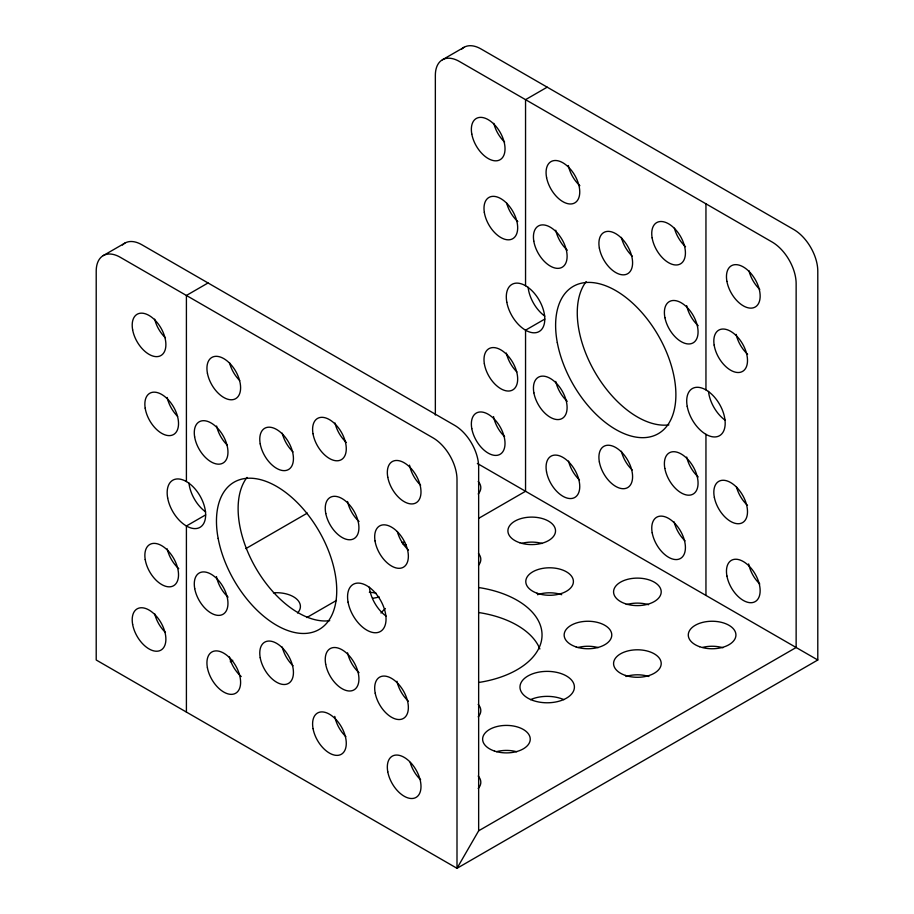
<?xml version="1.0" encoding="UTF-8"?>
<svg xmlns="http://www.w3.org/2000/svg" width="914" height="914" viewBox="0 0 914 914"><rect width="100%" height="100%" fill="white"/><g stroke="black" fill="none" stroke-linecap="round" stroke-linejoin="round"><path stroke-width="1.37" d="M122.453 244.998A34.012 19.64 60 0 1 141.91 244.781L454.589 425.307A34.012 19.64 60 0 1 478.65 466.963L478.65 830.803L457 868.3L96.21 659.999L96.21 271.161A34.012 19.64 60 0 1 120.26 257.28L432.95 437.806A34.012 19.64 60 0 1 457 479.462L457 868.3L817.79 659.999L817.79 271.161A34.012 19.64 60 0 0 793.74 229.505L481.05 48.979A34.012 19.64 60 0 0 461.593 49.196M103.259 255.589L124.898 243.101M442.399 59.787L464.049 47.288M208.049 282.963L186.41 295.462L186.41 481.552M547.2 87.161L525.55 99.66L525.55 285.751M205.65 514.879L186.41 525.984L186.41 712.075M544.79 319.077L525.55 330.183L525.55 491.275L478.639 518.364M245.843 548.617L307.367 513.085M230.271 661.747L232.75 660.319M306.818 617.556L336.443 600.452M478.65 830.803L796.14 647.5L796.14 283.66A34.012 19.64 60 0 0 772.09 242.004L459.411 61.478A34.012 19.64 60 0 0 435.35 75.359L435.35 415.047M477.359 463.455L817.79 659.999M705.951 203.811L705.951 389.901M705.951 434.333L705.951 595.425M359.031 521.494A23.81 13.744 60 0 1 347.537 501.489M386.039 616.07A27.214 15.709 60 0 1 369.359 587.188M241.227 676.554A23.81 13.744 60 0 1 229.403 656.903M228.077 597.116A23.81 13.744 60 0 1 216.458 576.574M227.175 445.038A23.81 13.744 60 0 1 216.607 426.027M408.467 550.045A23.81 13.744 60 0 1 397.327 531.525M346.395 442.513A23.81 13.744 60 0 1 334.992 422.965M239.708 380.544A23.81 13.744 60 0 1 229.494 362.664M408.364 701.164A23.81 13.744 60 0 1 396.962 681.25M329.737 620.686A85.036 49.093 60 0 1 255.737 567.902A85.036 49.093 60 0 1 247.02 477.405M293.051 665.758A23.81 13.744 60 0 1 282.243 647.043M293.051 451.904A23.81 13.744 60 0 1 282.243 433.179M420.634 779.791A23.81 13.744 60 0 1 410.169 762.436M420.634 485.208A23.81 13.744 60 0 1 409.506 465.146M345.88 736.627A23.81 13.744 60 0 1 334.752 716.393M359.031 672.715A23.81 13.744 60 0 1 347.56 652.847M165.468 337.872A23.81 13.744 60 0 1 154.672 319.146M177.636 416.396A23.81 13.744 60 0 1 167.171 397.476M205.639 511.92A27.214 15.709 60 0 1 188.958 483.038M165.468 632.465A23.81 13.744 60 0 1 154.672 613.728M178.744 568.668A23.81 13.744 60 0 1 167.205 548.846M496.439 751.674A23.81 13.744 0 0 1 516.718 751.754M702.626 647.386A23.81 13.744 0 0 1 722.894 647.74M537.478 594.706A23.81 13.744 0 0 1 561.722 594.706M577.819 647.558A23.81 13.744 0 0 1 598.236 647.603M530.52 699.656A27.214 15.709 0 0 1 563.881 699.656M478.696 612.529A85.036 49.093 0 0 1 539.866 648.974M625.93 676.497A23.81 13.744 0 0 1 648.871 676.497M626.935 604.508A23.81 13.744 0 0 1 648.552 604.714M521.586 543.407A23.81 13.744 0 0 1 542.185 543.499M379.161 596.922A27.214 15.709 0 0 1 372.741 598.259M478.205 776.032A23.81 13.744 0 0 1 478.228 788.519M478.216 704.374A23.81 13.744 0 0 1 478.216 716.85M478.696 587.531A85.036 49.093 0 0 1 542.036 635.001A85.036 49.093 0 0 1 478.696 682.472M380.978 613.008A85.036 49.093 0 0 1 385.377 608.53M478.479 553.461A23.81 13.744 0 0 1 478.548 565.252M369.359 592.283A27.214 15.709 0 0 1 376.02 593.14M401.646 542.539A23.81 13.744 0 0 1 404.582 542.208M273.457 592.832A23.81 13.744 0 0 1 296.205 598.659A23.81 13.744 0 0 1 297.553 612.997M478.228 481.484A23.81 13.744 0 0 1 478.205 493.971M406.067 544.573A23.81 13.744 0 0 1 403.108 544.356M685.032 540.825A23.81 13.744 60 0 1 674.178 521.94M759.774 289.407A23.81 13.744 60 0 1 748.954 270.693M759.774 583.989A23.81 13.744 60 0 1 748.657 563.938M632.191 256.103A23.81 13.744 60 0 1 621.383 237.377M698.182 325.692A23.81 13.744 60 0 1 686.677 305.687M725.179 420.269A27.214 15.709 60 0 1 708.499 391.386M747.618 354.244A23.81 13.744 60 0 1 736.147 334.364M668.888 424.873A85.036 49.093 60 0 1 594.877 372.089A85.036 49.093 60 0 1 586.171 281.603M632.191 469.956A23.81 13.744 60 0 1 621.383 451.242M698.182 476.914A23.81 13.744 60 0 1 686.711 457.046M579.864 185.702A23.81 13.744 60 0 1 568.325 165.514M685.534 246.711A23.81 13.744 60 0 1 674.395 228.192M567.32 250.185A23.81 13.744 60 0 1 555.746 230.214M567.217 401.303A23.81 13.744 60 0 1 555.746 381.435M579.487 479.941A23.81 13.744 60 0 1 568.542 461.09M747.503 505.362A23.81 13.744 60 0 1 736.433 486.796M516.89 371.918A23.81 13.744 60 0 1 506.345 353.044M504.608 142.07A23.81 13.744 60 0 1 493.811 123.333M504.608 436.652A23.81 13.744 60 0 1 493.526 416.578M544.79 316.118A27.214 15.709 60 0 1 528.109 287.236M517.781 221.542A23.81 13.744 60 0 1 506.642 203.034M207.409 667.78A23.81 13.744 60 0 0 235.389 693.406A23.81 13.744 60 0 0 228.511 656.709A23.81 13.744 60 0 0 207.409 667.78M194.728 588.627A23.81 13.744 60 0 0 222.65 614.482A23.81 13.744 60 0 0 215.99 577.854A23.81 13.744 60 0 0 194.728 588.627M194.636 436.881A23.81 13.744 60 0 0 222.342 463.409A23.81 13.744 60 0 0 216.39 427.009A23.81 13.744 60 0 0 194.636 436.881M375.014 540.894A23.81 13.744 60 0 0 402.651 567.594A23.81 13.744 60 0 0 396.893 531.251A23.81 13.744 60 0 0 375.014 540.894M312.988 433.682A23.81 13.744 60 0 0 340.762 459.982A23.81 13.744 60 0 0 334.57 423.502A23.81 13.744 60 0 0 312.988 433.682M207.444 373.369A23.81 13.744 60 0 0 235.492 398.767A23.81 13.744 60 0 0 228.363 362.001A23.81 13.744 60 0 0 207.444 373.369M387.776 477.199A23.81 13.744 60 0 0 415.71 503.02A23.81 13.744 60 0 0 409.004 466.38A23.81 13.744 60 0 0 387.776 477.199M387.776 771.793A23.81 13.744 60 0 0 415.71 797.602A23.81 13.744 60 0 0 409.004 760.962A23.81 13.744 60 0 0 387.776 771.793M260.216 443.896A23.81 13.744 60 0 0 288.127 469.739A23.81 13.744 60 0 0 281.466 433.11A23.81 13.744 60 0 0 260.216 443.896M325.795 513.542A23.81 13.744 60 0 0 353.912 538.7A23.81 13.744 60 0 0 346.543 501.866A23.81 13.744 60 0 0 325.795 513.542M348.074 602.177A27.214 15.709 60 0 0 379.973 631.723A27.214 15.709 60 0 0 372.364 589.861A27.214 15.709 60 0 0 348.074 602.177M325.692 664.238A23.81 13.744 60 0 0 353.615 690.093A23.81 13.744 60 0 0 346.954 653.453A23.81 13.744 60 0 0 325.692 664.238M260.216 657.749A23.81 13.744 60 0 0 288.127 683.603A23.81 13.744 60 0 0 281.466 646.975A23.81 13.744 60 0 0 260.216 657.749M218.149 538.403A85.036 49.093 60 0 0 318.061 630.077A85.036 49.093 60 0 0 293.6 499.055A85.036 49.093 60 0 0 218.149 538.403M167.673 498.027A27.214 15.709 60 0 0 199.583 527.572A27.214 15.709 60 0 0 191.963 485.711A27.214 15.709 60 0 0 167.673 498.027M375.231 693.303A23.81 13.744 60 0 0 403.348 718.473A23.81 13.744 60 0 0 395.991 681.638A23.81 13.744 60 0 0 375.231 693.303M313.045 728.618A23.81 13.744 60 0 0 340.968 754.473A23.81 13.744 60 0 0 334.307 717.844A23.81 13.744 60 0 0 313.045 728.618M132.644 329.851A23.81 13.744 60 0 0 160.556 355.74A23.81 13.744 60 0 0 153.94 319.123A23.81 13.744 60 0 0 132.644 329.851M145.212 559.562A23.81 13.744 60 0 0 172.906 586.08A23.81 13.744 60 0 0 166.954 549.68A23.81 13.744 60 0 0 145.212 559.562M132.644 624.433A23.81 13.744 60 0 0 160.556 650.334A23.81 13.744 60 0 0 153.94 613.717A23.81 13.744 60 0 0 132.644 624.433M145.189 408.204A23.81 13.744 60 0 0 172.826 434.904A23.81 13.744 60 0 0 167.056 398.561A23.81 13.744 60 0 0 145.189 408.204M494.394 751.011A23.81 13.744 0 0 0 530.246 739.243A23.81 13.744 0 0 0 494.668 727.201A23.81 13.744 0 0 0 494.394 751.011M699.598 646.701A23.81 13.744 0 0 0 735.919 635.413A23.81 13.744 0 0 0 700.832 622.891A23.81 13.744 0 0 0 699.598 646.701M537.055 593.22A23.81 13.744 0 0 0 573.398 581.967A23.81 13.744 0 0 0 538.346 569.422A23.81 13.744 0 0 0 537.055 593.22M576.06 646.906A23.81 13.744 0 0 0 611.774 635.001A23.81 13.744 0 0 0 576.06 623.097A23.81 13.744 0 0 0 576.06 646.906M532.862 700.432A27.214 15.709 0 0 0 574.392 687.568A27.214 15.709 0 0 0 534.336 673.23A27.214 15.709 0 0 0 532.862 700.432M625.484 675.446A23.81 13.744 0 0 0 661.21 663.541A23.81 13.744 0 0 0 625.484 651.636A23.81 13.744 0 0 0 625.484 675.446M625.484 603.766A23.81 13.744 0 0 0 661.21 591.861A23.81 13.744 0 0 0 625.484 579.956A23.81 13.744 0 0 0 625.484 603.766M519.815 542.756A23.81 13.744 0 0 0 555.529 530.851A23.81 13.744 0 0 0 519.815 518.946A23.81 13.744 0 0 0 519.815 542.756M726.916 281.398A23.81 13.744 60 0 0 754.85 307.218A23.81 13.744 60 0 0 748.155 270.567A23.81 13.744 60 0 0 726.916 281.398M546.549 471.978A23.81 13.744 60 0 0 574.529 497.604A23.81 13.744 60 0 0 567.651 460.907A23.81 13.744 60 0 0 546.549 471.978M533.879 392.826A23.81 13.744 60 0 0 561.79 418.681A23.81 13.744 60 0 0 555.129 382.052A23.81 13.744 60 0 0 533.879 392.826M714.154 345.092A23.81 13.744 60 0 0 741.802 371.792A23.81 13.744 60 0 0 736.033 335.449A23.81 13.744 60 0 0 714.154 345.092M652.128 237.88A23.81 13.744 60 0 0 679.902 264.18A23.81 13.744 60 0 0 673.721 227.7A23.81 13.744 60 0 0 652.128 237.88M557.3 342.601A85.036 49.093 60 0 0 657.2 434.276A85.036 49.093 60 0 0 632.751 303.254A85.036 49.093 60 0 0 557.3 342.601M546.583 177.567A23.81 13.744 60 0 0 574.643 202.965A23.81 13.744 60 0 0 567.514 166.199A23.81 13.744 60 0 0 546.583 177.567M652.196 532.816A23.81 13.744 60 0 0 680.107 558.671A23.81 13.744 60 0 0 673.447 522.043A23.81 13.744 60 0 0 652.196 532.816M599.356 461.947A23.81 13.744 60 0 0 627.278 487.802A23.81 13.744 60 0 0 620.617 451.173A23.81 13.744 60 0 0 599.356 461.947M664.832 468.436A23.81 13.744 60 0 0 692.755 494.28A23.81 13.744 60 0 0 686.094 457.651A23.81 13.744 60 0 0 664.832 468.436M726.916 575.991A23.81 13.744 60 0 0 754.85 601.8A23.81 13.744 60 0 0 748.155 565.16A23.81 13.744 60 0 0 726.916 575.991M599.356 248.094A23.81 13.744 60 0 0 627.278 273.937A23.81 13.744 60 0 0 620.617 237.309A23.81 13.744 60 0 0 599.356 248.094M664.935 317.741A23.81 13.744 60 0 0 693.052 342.899A23.81 13.744 60 0 0 685.694 306.064A23.81 13.744 60 0 0 664.935 317.741M687.214 406.376A27.214 15.709 60 0 0 719.124 435.921A27.214 15.709 60 0 0 711.503 394.06A27.214 15.709 60 0 0 687.214 406.376M714.371 497.502A23.81 13.744 60 0 0 742.488 522.671A23.81 13.744 60 0 0 735.13 485.837A23.81 13.744 60 0 0 714.371 497.502M506.813 302.226A27.214 15.709 60 0 0 538.723 331.771A27.214 15.709 60 0 0 531.114 289.909A27.214 15.709 60 0 0 506.813 302.226M533.787 241.079A23.81 13.744 60 0 0 561.482 267.608A23.81 13.744 60 0 0 555.529 231.196A23.81 13.744 60 0 0 533.787 241.079M484.329 212.402A23.81 13.744 60 0 0 511.966 239.102A23.81 13.744 60 0 0 506.207 202.759A23.81 13.744 60 0 0 484.329 212.402M471.795 428.632A23.81 13.744 60 0 0 499.695 454.521A23.81 13.744 60 0 0 493.08 417.915A23.81 13.744 60 0 0 471.795 428.632M471.795 134.05A23.81 13.744 60 0 0 499.695 159.939A23.81 13.744 60 0 0 493.08 123.321A23.81 13.744 60 0 0 471.795 134.05M484.351 363.761A23.81 13.744 60 0 0 512.057 390.278A23.81 13.744 60 0 0 506.093 353.878A23.81 13.744 60 0 0 484.351 363.761"/></g></svg>
